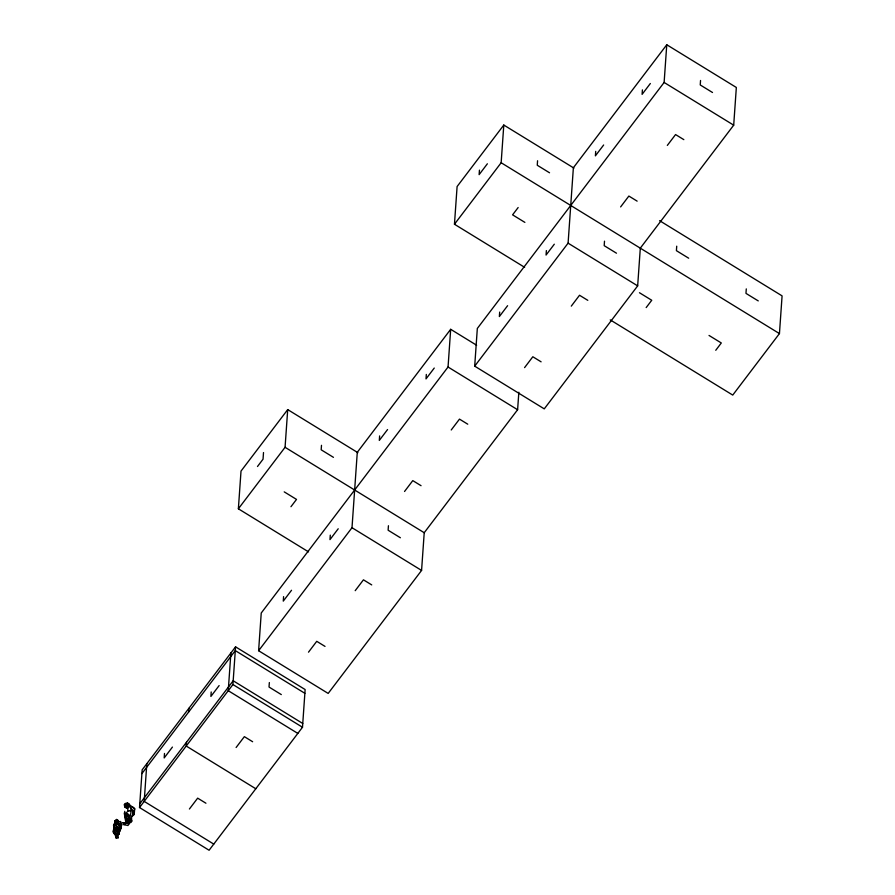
<?xml version="1.0" encoding="UTF-8"?>
<svg xmlns="http://www.w3.org/2000/svg" width="895" height="895" viewBox="0 0 895 895"><rect width="100%" height="100%" fill="white"/><g stroke="black" fill="none" stroke-linecap="round" stroke-linejoin="round"><path stroke-width="1.34" d="M117.581 833.234L118.655 832.26L118.252 834.587L117.144 829.721L117.894 830.012L116.618 828.11L117.581 833.234L118.039 832.797L119.147 833.838L118.252 834.587L118.778 831.544L119.147 833.838L117.458 826.611L114.75 828.199L116.249 838.056L118.308 837.709L117.637 833.29M126.497 808.33L126.34 804.023L129.148 805.701L128.992 806.831L125.915 805.22L124.808 806.574L126.519 807.547L130.167 805.321L134.709 808.733L134.205 814.36L131.375 817.001M115.063 820.681L114.974 822.74L115.063 820.681L116.686 819.507L118.106 820.346M125.412 805.545L126.34 804.023M139.519 807.536L142.16 769.834L235.564 646.839L305.128 689.542L302.499 727.255L209.094 850.25L139.519 807.536L232.924 684.541L235.564 646.839M146.825 763.681L144.196 801.394L213.76 844.097M164.501 753.456L164.188 757.942L172.433 747.079M186.484 742.268L186.227 746.038L255.791 788.752M188.599 712.107L188.856 708.337M211.209 691.958L210.896 696.433L219.13 685.581M308.54 551.879L238.372 508.796L241.012 471.094L287.709 409.597L357.877 452.669M230.888 652.981L228.247 690.694L297.822 733.408M263.51 452.546L263.041 459.202L257.491 466.508M518.843 392.223L517.612 409.731L424.219 532.726L421.579 570.428L328.174 693.424L258.61 650.721L261.239 613.008L448.048 367.017L450.677 329.304L476.621 345.235M238.372 508.796L285.069 447.299L287.709 409.597M269.339 682.561L269.026 687.047L281.31 694.587M283.592 596.629L283.279 601.116L291.524 590.264M321.495 445.318L321.182 449.805L333.455 457.345M330.289 535.132L329.975 539.618L338.22 528.766M258.61 650.721L352.003 527.714L357.284 452.311L450.677 329.304M379.625 435.932L379.312 440.407L387.557 429.555M388.43 525.734L388.117 530.22L400.389 537.761M426.322 374.423L426.009 378.909L434.254 368.058M524.627 267.314L454.459 224.242L457.099 186.54L503.795 125.043L573.963 168.115M479.44 170.151L479.127 174.637L487.372 163.785M474.697 366.156L477.326 328.454L664.124 82.452L666.764 44.75L736.339 87.464L733.699 125.166L640.305 248.161L637.665 285.874L544.261 408.87L474.697 366.156L568.09 243.16L573.371 167.745L666.764 44.75M454.459 224.242L501.155 162.745L503.795 125.043M499.678 312.075L499.365 316.55L507.599 305.698M537.571 160.764L537.257 165.251L549.541 172.78M546.375 250.578L546.062 255.053L554.307 244.201M595.712 151.367L595.399 155.853L603.644 145.001M604.505 241.18L604.192 245.666L616.476 253.195M642.409 89.869L642.095 94.355L650.341 83.503M676.721 246.181L676.407 250.667L688.68 258.207M700.55 80.472L700.237 84.958L712.509 92.498M746.285 288.895L745.971 293.381L758.255 300.91M610.245 319.884L732.748 395.087L779.444 333.589L782.085 295.876L659.581 220.673M124.718 811.351L126.05 822.807L129.014 823.713L127.974 825.514L122.939 824.384L125.121 824.552M115.701 834.129L112.915 831.858L114.661 825.928L116.395 823.299L118.845 823.903L120.612 827.372L119.035 831.623L120.098 830.728L121.373 826.678L120.512 821.532L116.518 821.823L113.631 824.541L114.47 827.819L113.844 830.806M116.395 823.299L116.518 821.823M114.47 827.819L114.661 825.928L113.889 830.247M124.483 804.493L124.595 806.25L126.71 808.129L125.076 806.999L124.483 804.493L127.124 803.05L128.824 803.833L129.753 806.138L127.94 803.318M118.89 832.372L121.563 825.335L120.512 821.532M119.046 833.983L119.65 830.918L119.024 828.501L118.464 829.62L120.512 828.636L118.867 824.452L115.421 824.418L113.452 825.615M116.059 833.637L113.654 833.569L114.459 832.54L113.956 831.589L114.75 828.199L113.754 829.05M124.248 812.996L125.68 821.476L129.372 816.878L128.488 819.731L129.014 823.713L122.581 822.796L126.05 822.807L126.877 815.871L125.546 817.873L126.698 813.432L129.697 815.401L129.741 819.003L131.062 818.903L131.677 821.308L130.614 822.617L129.361 821.778L128.321 816.531L131.296 819.406M120.098 830.728L121.563 825.335M133.97 810.311L134.205 814.36L132.796 815.546L134.709 808.733L132.661 806.954M124.808 806.574L125.479 804.46M116.708 828.647L117.458 826.611L115.421 824.418M113.956 831.589L114.705 830.18L117.111 830.549L117.055 836.232L115.656 837.06L116.249 838.056L113.956 831.589L115.735 833.681M130.167 805.321L127.672 808.834L128.119 810.915L124.976 814.26M116.708 823.176L115.142 821.621L116.686 819.507L118.89 822.057M125.546 803.285L124.394 804.84L125.356 807.256M290.953 506.715L296.514 499.41L284.23 491.87M518.149 207.539L512.589 214.845L524.873 222.385M141.891 773.604L235.295 650.609L304.871 693.312M139.788 803.766L233.181 680.771L302.756 723.484M404.54 491.478L412.785 480.615L421.053 485.694M451.237 429.969L459.482 419.117L467.749 424.196M620.627 206.913L628.861 196.061L637.139 201.14M667.323 145.415L675.568 134.563L683.836 139.642M189.416 809.002L197.661 798.15L205.928 803.229M236.112 747.504L244.357 736.652L252.636 741.731M308.506 652.175L316.74 641.323L325.019 646.403M355.203 590.678L363.448 579.826L371.716 584.905M524.582 367.621L532.827 356.758L541.106 361.837M571.29 306.124L579.524 295.26L587.802 300.34M646.179 307.578L651.739 300.272L639.455 292.732M715.754 350.292L721.303 342.975L709.03 335.446M116.249 836.691L115.656 837.06L118.308 837.709M118.766 829.553L120.512 828.636L118.867 824.452L119.561 824.105L120.176 826.767M115.142 821.621L116.932 820.961L116.686 819.507L117.48 821.576M117.86 827.282L120.612 827.372M129.831 810.848L131.229 810.422L130.569 807.368L132.65 810.445L132.796 815.546M128.119 810.915L131.229 810.422L130.558 814.808L131.554 817.001L131.677 821.308L131.062 818.903M126.05 822.807L127.75 822.583L129.014 823.713M113.631 824.541L114.437 824.44M125.871 819.059L126.967 819.171L127.75 822.583M118.845 823.903L119.561 824.105L117.704 821.89M129.003 805.008L126.195 803.911L125.21 805.041L125.624 806.227M127.124 803.05L128.824 803.833L129.618 805.466M664.124 82.452L733.699 125.166M501.155 162.745L779.444 333.589M568.09 243.16L637.665 285.874M448.048 367.017L517.612 409.731M285.069 447.299L424.219 532.726M352.003 527.714L421.579 570.428M232.924 684.541L302.499 727.255M119.024 828.501L119.773 829.128L119.348 826.812M126.698 813.432L128.701 816.016M128.365 804.404L129.115 805.534M129.272 818.187L128.321 816.531L130.614 822.617M118.867 824.452L119.941 826.879M114.761 828.546L113.978 826.432L114.649 828.446M129.361 821.778L128.198 814.26L128.914 820.088M132.65 810.445L132.706 813.801"/></g></svg>
